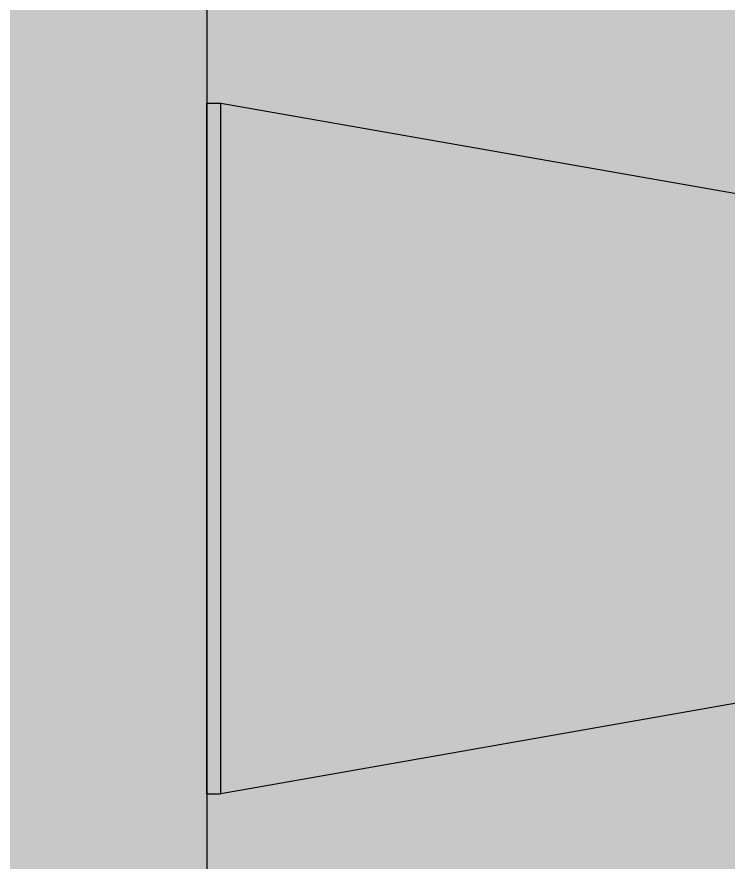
# Model space of a CAD drawing. Header units: metres. Extents: x -331 to 2982, y 362 to 2539.
# Drawn here: x 790.3105 to 790.4134, y 983.6524 to 983.7748 of the extents above; entities that cross this region are included whole.
import ezdxf

# ---------------------------------------------------------------- set-up
doc = ezdxf.new("R2010")
doc.units = ezdxf.units.M
doc.layers.add('_salas', color=251, linetype='Continuous', plot=False)
doc.layers.add('Mob', color=251, linetype='Continuous')
doc.layers.add('Pis', color=251, linetype='Continuous')

# ---------------------------------------------------------------- blocks, each defined once
blk = doc.blocks.new('XR_BL2_AND_MON-REV15$0$A$C33FF3198')
at = {"layer": 'Mob'}
for p, q in [((0.2749999999996362, 0.3770918010628037), (0.2799999999997453, 0.3770918010628037)), ((0.2749999999996362, 0.3770918010628037), (0.2749999999996362, 0.3750918010623963)), ((0.2749999999996362, 0.3770918010628037), (0.2799999999997453, 0.3770918010628037)), ((0.2749999999996362, 0.3770918010628037), (0.2749999999996362, 0.3750918010623963)), ((0.2799999999997453, 0.3770918010628037), (0.3699999999989814, 0.3770918010628037)), ((0.2799999999997453, 0.3770918010628037), (0.3699999999989814, 0.3770918010628037)), ((0.3699999999989814, 0.3770918010628037), (0.375, 0.3770918010628037)), ((0.3699999999989814, 0.3770918010628037), (0.375, 0.3770918010628037)), ((0.375, 0.3770918010628037), (0.375, 0.3750918010623963)), ((0.375, 0.3770918010628037), (0.375, 0.3750918010623963)), ((0.2749999999996362, 0.3750918010623963), (0.2799999999997453, 0.3750918010623963)), ((0.3072761260218613, 0.1919510541415974), (0.2749999999996362, 0.3750918010623963)), ((0.2749999999996362, 0.3750918010623963), (0.2799999999997453, 0.3750918010623963)), ((0.3072761260218613, 0.1919510541415974), (0.2749999999996362, 0.3750918010623963)), ((0.2799999999997453, 0.3750918010623963), (0.3699999999989814, 0.3750918010623963)), ((0.2799999999997453, 0.3750918010623963), (0.3699999999989814, 0.3750918010623963)), ((0.375, 0.3750918010623963), (0.3585682208122307, 0.2813639274486803)), ((0.3699999999989814, 0.3750918010623963), (0.375, 0.3750918010623963)), ((0.3699999999989814, 0.3750918010623963), (0.375, 0.3750918010623963))]:
    blk.add_line(p, q, dxfattribs=at)

msp = doc.modelspace()

# ---------------------------------------------------------------- hatches: boundary and pattern name
at = {"layer": '_salas', "transparency": 33554559}
h = msp.add_hatch(color=256, dxfattribs=at)
h.dxf.hatch_style = 1
h.paths.add_polyline_path([(820.1454928705732, 995.2121898843441), (820.1454928705732, 996.6939297318625), (815.2005326094556, 996.6939297318629), (815.200532622656, 1004.347959612241), (796.5505335449204, 1004.347959612241), (796.5505335449204, 1005.302252420092), (790.5647976893631, 1005.302252420092), (790.466653005931, 1005.302252420141), (790.1155351438417, 1005.653911463499), (790.0755351058467, 1005.653911607188), (790.0755351058467, 979.8679877196748), (790.3055323528508, 979.8679877196748), (790.3055323528508, 980.0579744849945), (790.4597989254023, 980.2122524180093), (820.1454928732012, 980.2122582647949), (820.145492600114, 981.7048273185671), (820.3856418829162, 981.8467107607412), (820.6205396992084, 981.9971318907558), (820.6205396992084, 980.9222563104461), (821.2605396992083, 980.9222563104461), (821.2605396992083, 982.4725721460557, 0.08752608940896611), (823.0202228387959, 984.5449784524465, 0.4180223779546434)])

# ---------------------------------------------------------------- linework, layer by layer
at = {"layer": 'Pis'}
msp.add_line((790.3379531452979, 988.5829765548817), (790.3379531452979, 980.8829765548819), dxfattribs=at)

# ---------------------------------------------------------------- block references
at = {"layer": 'Pis', "rotation": 90}
msp.add_blockref('XR_BL2_AND_MON-REV15$0$A$C33FF3198', (790.7150449463602, 983.3872524199649), dxfattribs=at)

doc.saveas('drawing.dxf')
